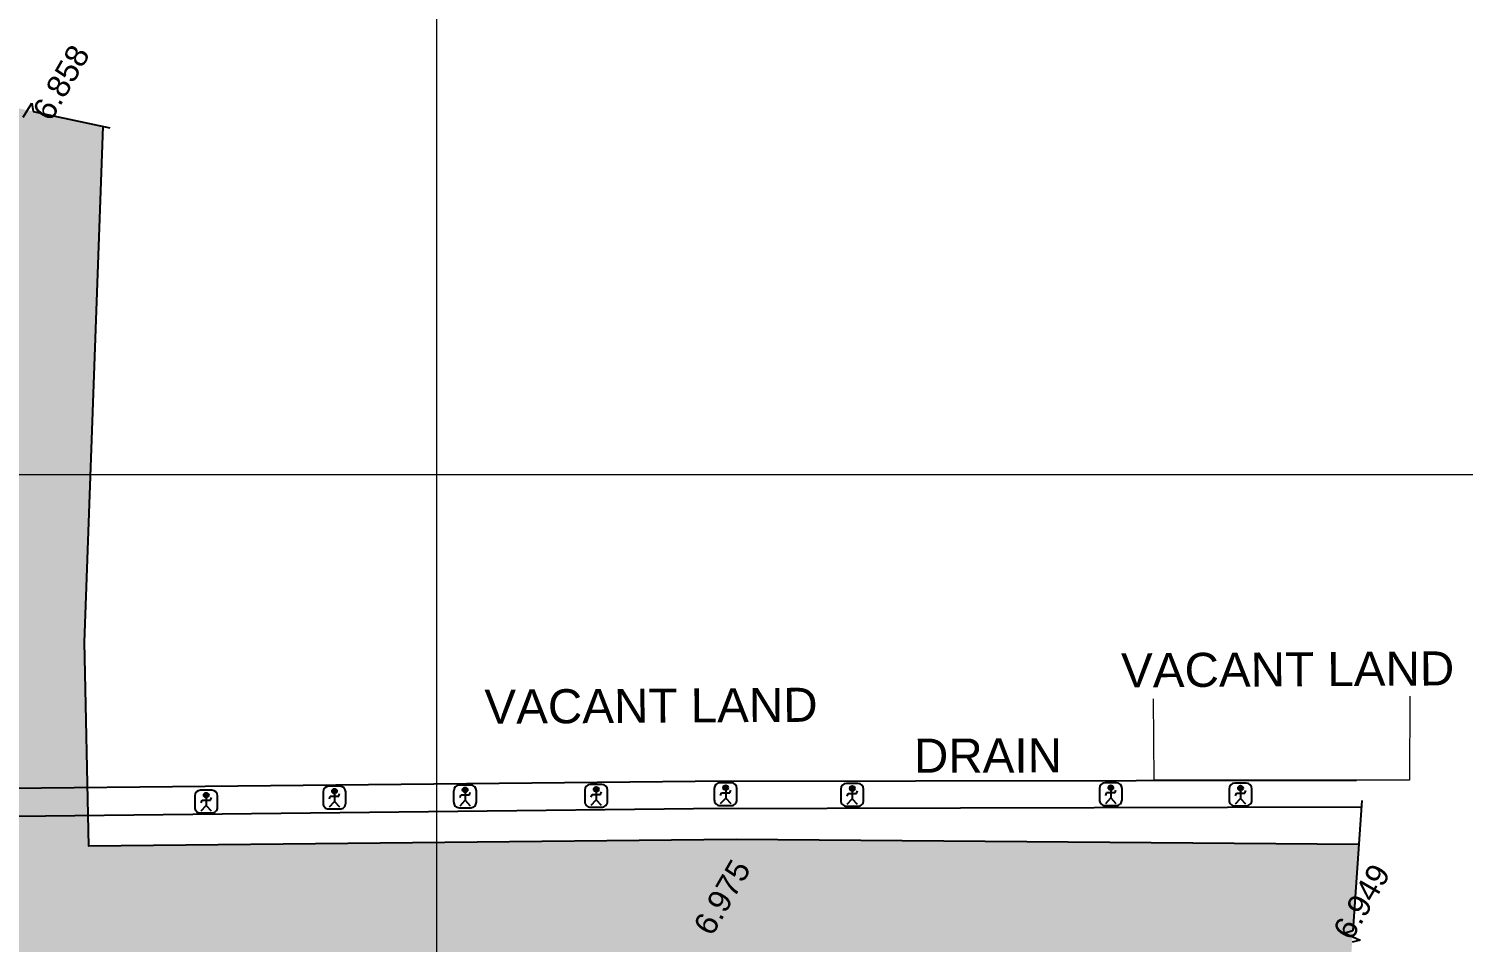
# Model space of a CAD drawing. Header units: metres. Extents: x 420822 to 421453, y 1458172 to 1458620.
# Drawn here: x 421257 to 421320.2, y 1458504.4 to 1458544.6 of the extents above; entities that cross this region are included whole.
import ezdxf

# ---------------------------------------------------------------- set-up
doc = ezdxf.new("R2010")
doc.units = ezdxf.units.M
doc.header["$MEASUREMENT"] = 0
doc.linetypes.add('DOT2', pattern=[0.125, 0, -0.125])
doc.layers.get('0').update_dxf_attribs({"linetype": 'CONTINUOUS'})
for name, color, linetype in [('DETAIL', 7, 'CONTINUOUS'), ('DRAIN', 5, 'CONTINUOUS'), ('HATCH', 8, 'CONTINUOUS'), ('ROAD', 1, 'CONTINUOUS'), ('ROAD LEVEL', 130, 'CONTINUOUS'), ('TEXT', 7, 'CONTINUOUS')]:
    doc.layers.add(name, color=color, linetype=linetype)
doc.layers.add('fence', color=34, linetype='FENCE', lineweight=20)
doc.layers.add('grid', color=5, linetype='DOT2', lineweight=20)
doc.styles.add('rs1', font='arial.ttf', dxfattribs={"height": 1})
doc.styles.add('rs2', font='arial.ttf', dxfattribs={"height": 2})
doc.linetypes.add('FENCE', pattern='A,4,-0.4,["X",Standard,S=0.4,R=-0.3,X=-0.15,Y=-0.2],-0.4', length=4.8)

# ---------------------------------------------------------------- blocks, each defined once
blk = doc.blocks.new('MH')
h = blk.add_hatch(color=256)
edge = h.paths.add_edge_path()
edge.add_ellipse((0.01, 0.57), major_axis=(-0.154, 0.154), ratio=1, start_angle=0, end_angle=360)
for p, q in [((-1, 0.5), (-1, -0.5)), ((0.5, 1), (-0.5, 1)), ((-0.44, -0.11), (-0.36, 0.13)), ((-0.36, 0.13), (0.38, 0.13)), ((0.01, 0.35), (0.01, -0.34)), ((0.38, 0.13), (0.46, 0.36)), ((1, -0.5), (1, 0.5)), ((-0.5, -1), (0.5, -1)), ((-0.44, -0.82), (0.01, -0.34)), ((0.01, -0.34), (0.45, -0.82))]:
    blk.add_line(p, q)
for centre, major_axis, start_param, end_param in [((-0.5, 0.5), (0.353, 0.353), 0.785398, 2.356194), ((0.01, 0.57), (-0.154, 0.154), 3.926991, 10.210176), ((0.5, 0.5), (-0.353, 0.353), 3.926991, 5.497787), ((-0.5, -0.5), (0.353, 0.353), 2.356194, 3.926991), ((0.5, -0.5), (-0.353, 0.353), 2.356194, 3.926991)]:
    blk.add_ellipse(centre, major_axis=major_axis, ratio=1, start_param=start_param, end_param=end_param)

msp = doc.modelspace()

# ---------------------------------------------------------------- hatches: boundary and pattern name
at = {"layer": 'HATCH', "linetype": 'ByBlock'}
h = msp.add_hatch(dxfattribs=at)
h.set_pattern_fill('DOTS', color=8, scale=15)
h.paths.add_polyline_path([(421191.2452, 1458508.0651), (421228.448, 1458508.239), (421251.299, 1458507.935), (421253.366, 1458516.655), (421253.64, 1458541.759), (421260.305, 1458540.336), (421259.491, 1458517.611), (421259.6777, 1458508.6378), (421288.176, 1458508.932), (421315.5922, 1458508.6994), (421315.0305, 1458500.4403), (421288.482, 1458500.37), (421226.304, 1458500.07), (421215.543, 1458500.081), (421190.4735, 1458500.073)])
h.paths.add_polyline_path([(421225.6917, 1458501.598), (421225.6771, 1458503.9263)], flags=16)

# ---------------------------------------------------------------- linework, layer by layer
for p, q in [((421315.3335, 1458504.8954, 7.0695), (421314.9823, 1458504.794, 7.0695)), ((421314.9823, 1458504.794, 7.0695), (421315.6507, 1458504.498, 7.0695)), ((421315.6507, 1458504.498, 7.0695), (421315.2995, 1458504.3966, 7.0695))]:
    msp.add_line(p, q)
at = {"layer": 'DRAIN', "linetype": 'ByBlock'}
for points, elevation in [([(421191.502, 1458510.725), (421199.463, 1458511.417), (421234.56, 1458510.971), (421286.375, 1458511.495), (421286.375, 1458511.495)], 6.884), ([(421286.375, 1458511.495), (421315.489, 1458511.541)], 6.586), ([(421315.704, 1458510.344), (421286.296, 1458510.273), (421234.393, 1458509.694), (421199.766, 1458509.989), (421191.3971, 1458509.6386)], 6.708)]:
    msp.add_lwpolyline(points, dxfattribs=dict(at, elevation=elevation))
at = {"layer": 'fence'}
msp.add_lwpolyline([(421317.8477, 1458515.2455), (421317.826, 1458511.538), (421306.582, 1458511.54), (421306.5509, 1458515.1183)], dxfattribs=at)
at = {"layer": 'grid', "color": 8, "linetype": 'ByBlock'}
for p, q in [((421275, 1458175), (421275, 1458617.5426)), ((420825, 1458525), (421373.931, 1458525))]:
    msp.add_line(p, q, dxfattribs=at)
at = {"layer": 'ROAD', "linetype": 'ByBlock'}
for p, q in [((421256.7785, 1458540.7377, 6.8425), (421257.1665, 1458541.3573, 6.8425)), ((421257.1665, 1458541.3573, 6.8425), (421257.217, 1458540.9953, 6.8425))]:
    msp.add_line(p, q, dxfattribs=at)
for points, elevation in [([(421257.217, 1458540.9953), (421260.5984, 1458540.2734)], 6.8425), ([(421315.5922, 1458508.6994), (421288.176, 1458508.932), (421259.6777, 1458508.6378), (421259.491, 1458517.611), (421260.305, 1458540.336)], 6.863)]:
    msp.add_lwpolyline(points, dxfattribs=dict(at, elevation=elevation))
at = {"layer": 'ROAD', "linetype": 'Continuous', "elevation": 6.708}
msp.add_lwpolyline([(421315.7244, 1458510.6433), (421315.3335, 1458504.8954)], dxfattribs=at)

# ---------------------------------------------------------------- block references
at = {"layer": 'DETAIL', "linetype": 'ByBlock', "xscale": 0.5, "yscale": 0.5, "zscale": 0.5}
for p in [(421276.239, 1458510.825, 6.652), (421282.013, 1458510.849, 6.661), (421287.712, 1458510.923, 6.658), (421293.288, 1458510.891, 6.604), (421304.671, 1458510.924, 6.676), (421310.383, 1458510.905, 6.702), (421264.839, 1458510.594, 6.694), (421270.488, 1458510.77, 6.709)]:
    msp.add_blockref('MH', p, dxfattribs=at)

# ---------------------------------------------------------------- texts
at = {"layer": 'ROAD LEVEL', "linetype": 'ByBlock', "style": 'rs1'}
for s, p in [('6.858', (421258.009, 1458540.505, 6.858)), ('6.975', (421287.112, 1458504.621, 6.975)), ('6.949', (421315.274, 1458504.425, 6.949))]:
    msp.add_text(s, height=1, rotation=60, dxfattribs=at).set_placement(p)
at = {"layer": 'TEXT', "linetype": 'ByBlock', "style": 'rs2'}
for s, rotation, p in [('VACANT LAND', 0.357129, (421305.131, 1458515.6241)), ('VACANT LAND', 0.357129, (421277.0984, 1458514.0217)), ('DRAIN', 0.090527, (421296.0078, 1458511.8687))]:
    msp.add_text(s, height=1.5, rotation=rotation, dxfattribs=at).set_placement(p)

doc.saveas('drawing.dxf')
